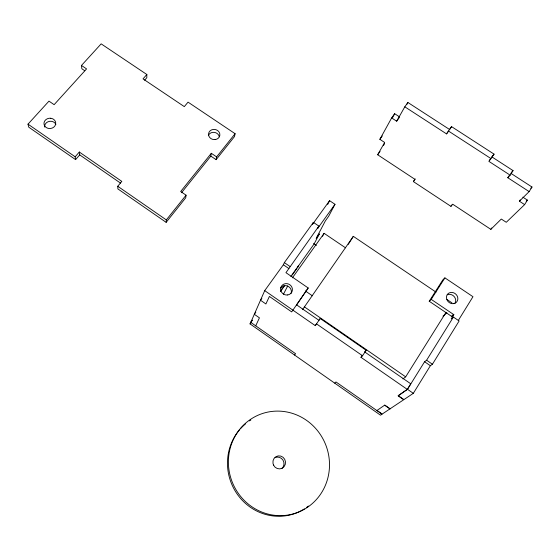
<?xml version="1.0" encoding="UTF-8"?>
<svg xmlns="http://www.w3.org/2000/svg" width="560" height="560" viewBox="0 0 560 560"><rect width="100%" height="100%" fill="white"/><g stroke="black" fill="none" stroke-linecap="round" stroke-linejoin="round"><path stroke-width="0.84" d="M84.742 70.728L81.851 68.768L81.473 65.457L101.157 43.855L146.846 74.501L146.797 77.735L144.627 80.234M79.317 152.033L79.723 154.882L75.6 159.628L75.166 156.8L79.317 152.033L121.814 181.398L117.74 186.27L117.887 188.916L166.145 222.348L166.334 219.912L186.06 195.188L180.684 191.499L211.309 153.3L216.622 156.891L216.111 159.67L210.833 156.1L211.309 153.3M186.06 195.188L185.745 197.757L166.145 222.348M146.846 74.501L143.024 78.883L184.303 106.624L188.048 102.144L235.102 133.7L234.472 136.598L216.111 159.67M334.74 383.159L335.965 381.955L382.046 414.176L380.52 415.191L250.019 323.883L252.231 320.201M312.739 224.042L329.588 200.669L334.985 204.295L317.674 228.438L318.878 226.086L313.397 222.376L284.354 262.626L283.36 264.775L264.719 290.633L250.768 322.364L252.287 320.243M255.717 325.829L259.434 317.849L254.317 314.286M296.646 304.822L308.21 287.987L285.95 272.678L318.878 226.086M312.522 224.154L313.397 222.376M327.677 204.442L329.588 200.669M283.472 294.196L287.707 285.936M298.067 266.63L297.43 267.862L298.326 265.972L290.836 276.472M334.985 204.295L328.678 216.258L325.325 220.941L316.19 238.371L319.396 233.877L314.055 244.048L298.382 266.014M322.49 236.32L324.114 233.324L345.541 247.828M522.858 197.148L527.415 200.116L524.629 204.61L506.268 222.299L501.305 219.044L490.84 229.355L452.718 204.225L450.926 206.346L413.385 181.587L414.953 179.34L377.671 154.763L384.636 142.457L379.862 139.321L391.65 117.929L394.681 113.715L399.693 116.977M392.63 117.432L394.681 113.715M391.65 117.929L396.669 121.198L404.81 106.82L407.904 102.494L449.568 129.486L451.549 126.63L494.067 154.147L488.873 161.357L510.153 175.168L513.058 170.611L491.813 156.849L494.067 154.147M383.404 145.677L384.643 143.486M406.672 104.664L407.904 102.494M302.519 309.666L353.325 236.348L436.009 292.117M453.39 317.079L426.601 360.227L424.592 361.739L407.477 389.284L398.272 395.696L403.9 399.602L413.322 393.33L430.374 365.708L432.432 364.224L459.123 320.957L453.39 317.079L451.227 318.857L453.838 314.664L431.207 299.369L429.226 301.245L451.689 316.449L453.838 314.664M458.297 320.481L472.969 296.709L444.906 277.872L442.848 279.874L429.226 301.245M524.629 204.61L519.407 201.208L529.151 191.604L532 187.026L510.671 173.194M451.689 316.449L452.585 315.007M377.027 410.452L382.186 414.057L403.732 399.721L398.097 395.808L407.302 389.403L410.781 383.803L364.546 351.834M519.407 201.208L520.205 199.927M402.899 378.917L405.678 376.845L445.949 312.494M348.278 244.356L353.325 236.348M490.84 229.355L491.729 227.955M529.151 191.604L507.787 177.73L509.019 175.784M431.207 299.369L444.906 277.872M407.302 389.403L360.969 357.308L362.313 355.257M489.293 160.713L490.553 158.781M360.969 357.308L362.551 355.754L366.142 350.245L320.215 318.5L318.934 320.292L296.464 304.752M450.926 206.346L451.822 204.974M413.385 181.587L415.233 178.899M264.719 290.633L315.266 325.647L320.215 318.5M404.81 106.82L446.544 133.896L451.549 126.63M446.544 133.896L448.511 131.068L491.106 158.676M308.21 287.987L291.683 311.892L269.395 296.443L265.895 303.968L260.505 300.216M294.581 355.061L295.547 353.682L250.705 322.322M280.35 291.172L284.347 285.572M377.671 154.763L380.037 151.445M280.665 291.249L284.718 285.572M292.313 274.925L296.87 268.534M292.411 277.844L324.114 233.324M396.669 121.198L399.189 117.677M379.862 139.321L382.291 135.94M254.814 313.593L255.808 312.207M250.019 323.883L251.027 322.476M315.266 325.647L316.526 323.89L362.551 355.754M260.96 299.586L261.87 298.312M216.622 156.891L235.102 133.7M181.496 192.738L210.833 156.1M75.6 159.628L28.749 127.169L28 124.145L48.972 101.129L54.131 104.671L86.562 68.901L81.473 65.457M511.623 172.158L513.058 170.611M507.787 177.73L510.153 175.168M365.078 351.302L366.142 350.245M530.775 188.237L532 187.026M526.19 201.306L527.415 200.116M442.96 316.176L446.894 312.816M376.873 410.564L384.776 405.076L390.103 408.786M446.887 299.453L451.962 302.876M313.558 243.516L316.407 245.455M284.354 262.626L289.926 266.448M426.601 360.227L432.432 364.224M283.36 264.775L288.89 268.576M424.592 361.739L430.374 365.708M305.291 290.927L312.382 295.806M304.283 306.782L405.678 376.845M79.723 154.882L120.505 183.085M28 124.145L75.166 156.8M117.74 186.27L166.334 219.912M407.477 389.284L413.322 393.33M384.608 405.181L389.942 408.898M219.261 136.745L218.82 135.464A5.649 5.061 11 0 0 214.228 132.37L212.758 132.37A5.649 5.061 11 0 0 208.432 135.443M304.395 508.893A51.982 49.812 71.1 0 1 239.554 497.224A51.982 49.812 71.1 0 1 239.82 429.471M240.905 428.253A51.982 49.812 71.1 0 1 245.602 423.801M249.48 420.903A51.982 49.812 71.1 0 1 250.831 420.035M308.448 506.03A51.982 49.812 71.1 0 1 306.46 507.514M275.009 457.66A6.496 6.223 70.9 0 1 281.89 468.51M44.646 127.043A5.838 5.131 -4.1 0 1 49.819 121.303L51.338 121.303A5.838 5.131 -4.1 0 1 55.881 124.439M447.188 294.798A5.95 5.306 41.4 0 1 448.553 294.392L450.023 294.364A5.95 5.306 41.4 0 1 454.944 297.675L455.511 299.082A5.95 5.306 41.4 0 1 454.965 303.24M280.644 287.91A5.936 5.593 28.4 0 1 284.368 285.677L285.887 285.656A5.936 5.593 28.4 0 1 290.759 289.016L291.256 290.43A5.936 5.593 28.4 0 1 291.074 293.349M453.656 303.618L452.172 303.646A5.992 5.341 41.3 0 1 447.202 300.293L446.628 298.879A5.992 5.341 41.3 0 1 450.66 292.481L452.137 292.453A5.992 5.341 41.3 0 1 457.093 295.785L457.667 297.192A5.992 5.341 41.3 0 1 453.656 303.618M287.7 294.959L286.16 294.987A5.978 5.628 28.3 0 1 281.239 291.585L280.742 290.15A5.978 5.628 28.3 0 1 285.369 283.675L286.902 283.647A5.978 5.628 28.3 0 1 291.809 287.028L292.306 288.456A5.978 5.628 28.3 0 1 287.7 294.959M215.173 139.573L213.696 139.573A5.691 5.082 11 0 1 209.055 136.444L208.621 135.156A5.691 5.082 11 0 1 213.248 129.444L214.718 129.444A5.691 5.082 11 0 1 219.345 132.552L219.786 133.84A5.691 5.082 11 0 1 215.173 139.573M50.75 118.258L49.217 118.251A5.88 5.159 -4 0 0 44.009 124.019L44.373 125.328A5.88 5.159 -4 0 0 48.958 128.492L50.498 128.499A5.88 5.159 -4 0 0 55.692 122.71L55.321 121.408A5.88 5.159 -4 0 0 50.75 118.258M273.532 465.087L273.007 463.456A6.559 6.286 70.4 0 1 280.721 456.071A6.559 6.286 70.4 0 1 284.123 466.606A6.559 6.286 70.4 0 1 273.532 465.087M229.439 451.402A52.514 50.316 70.6 0 0 294.826 513.429A52.514 50.316 70.6 0 0 312.585 425.292A52.514 50.316 70.6 0 0 229.439 451.402"/></g></svg>
